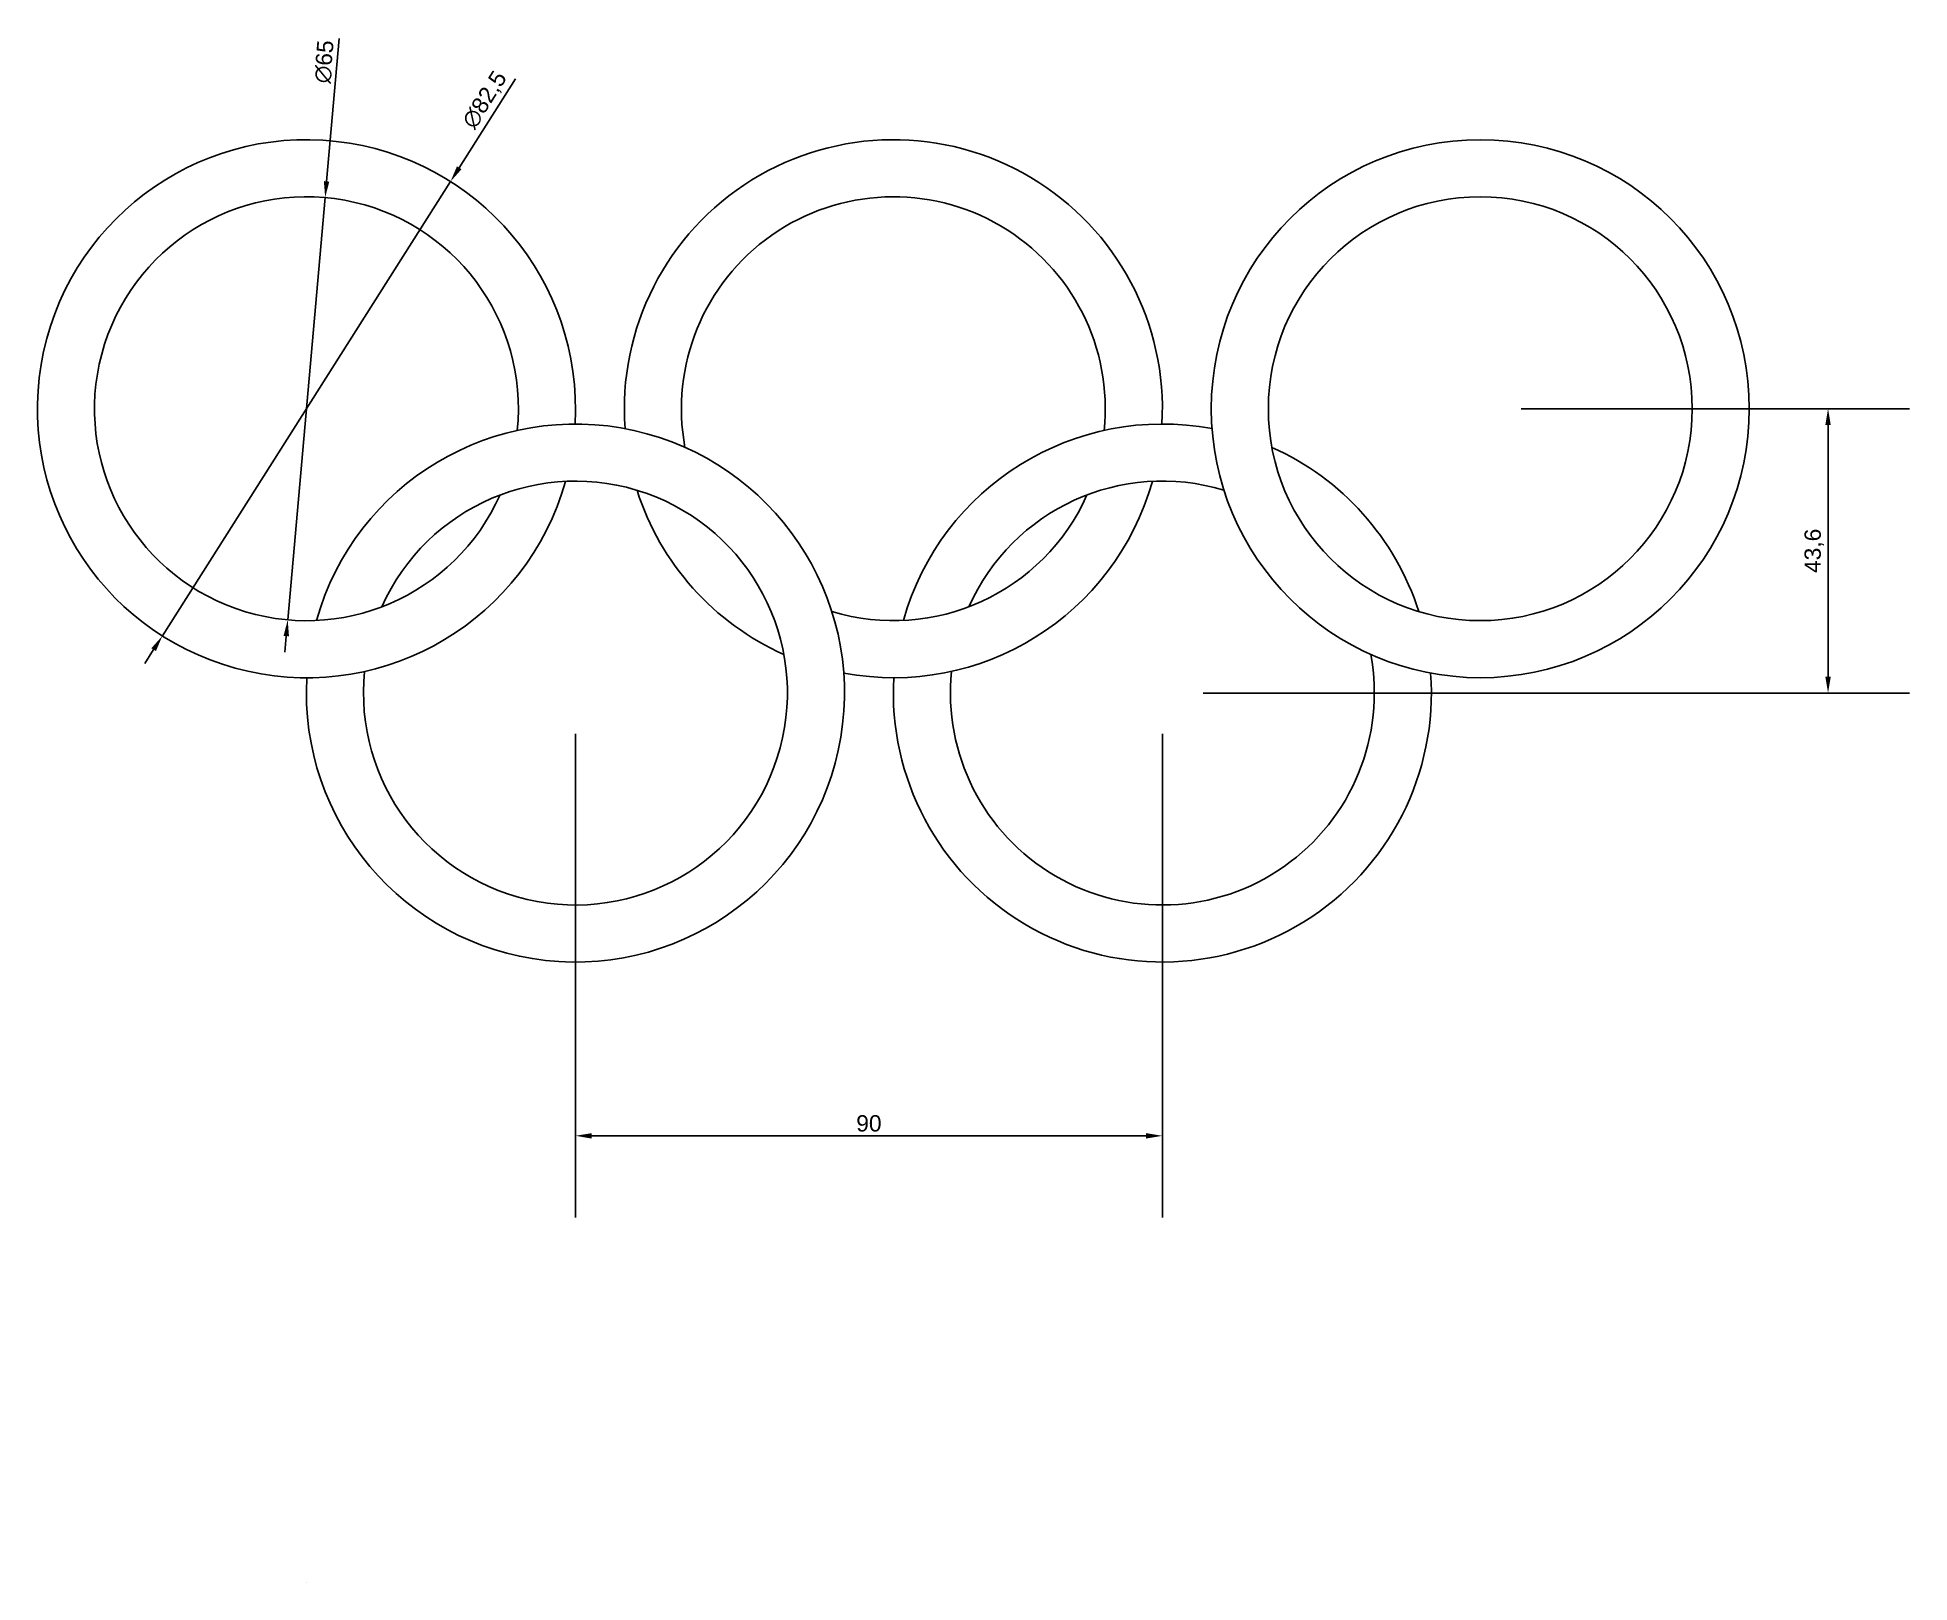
# Model space of a CAD drawing. Header units: millimetres. Extents: x 955 to 1242, y 1749 to 1986.
import ezdxf

# ---------------------------------------------------------------- set-up
doc = ezdxf.new("R2010")
doc.units = ezdxf.units.MM
doc.layers.add('cotas', color=252, linetype='Continuous')
doc.styles.get("Standard").update_dxf_attribs({"font": 'ARIAL.TTF'})
doc.dimstyles.new('ISO-25', dxfattribs={"dimtxt": 2.5, "dimasz": 2.5, "dimexe": 12.5, "dimexo": 6.25, "dimtad": 1, "dimtxsty": 'Standard', "dimcen": 2.5, "dimadec": 0, "dimazin": 0, "dimtfac": 1, "dimtmove": 0, "dimatfit": 3, "dimfxl": 1, "dimarcsym": 0})

# ---------------------------------------------------------------- blocks, each defined once
blk = doc.blocks.new('*D8')
at = {"layer": 'cotas', "color": 0, "lineweight": -2}
for p, q in [((1027.94, 1979.33), (1019.3, 1965.71)), ((973.78, 1893.93), (1017.96, 1963.6)), ((972.44, 1891.82), (971.1, 1889.71))]:
    blk.add_line(p, q, dxfattribs=at)
at = {"layer": 'cotas', "color": 0}
for points in [[(1018.95, 1965.94), (1019.65, 1965.49), (1017.96, 1963.6)], [(972.09, 1892.04), (972.79, 1891.6), (973.78, 1893.93)]]:
    blk.add_solid(points, dxfattribs=at)
at = {"layer": 'Defpoints', "color": 0}
for p in [(1017.96, 1963.6), (973.78, 1893.93)]:
    blk.add_point(p, dxfattribs=at)
at = {"layer": 'cotas', "color": 0, "insert": (1023.3, 1976.07), "char_height": 2.5, "attachment_point": 5, "rotation": 57.6195}
blk.add_mtext('∅82,5', dxfattribs=at)
blk = doc.blocks.new('*D9')
at = {"layer": 'cotas', "color": 0, "lineweight": -2}
for p, q in [((1000.9, 1985.56), (998.96, 1963.63)), ((993, 1896.39), (998.74, 1961.14)), ((992.78, 1893.9), (992.56, 1891.41))]:
    blk.add_line(p, q, dxfattribs=at)
at = {"layer": 'cotas', "color": 0}
for points in [[(998.54, 1963.67), (999.37, 1963.59), (998.74, 1961.14)], [(992.36, 1893.94), (993.19, 1893.87), (993, 1896.39)]]:
    blk.add_solid(points, dxfattribs=at)
at = {"layer": 'Defpoints', "color": 0}
for p in [(998.74, 1961.14), (993, 1896.39)]:
    blk.add_point(p, dxfattribs=at)
at = {"layer": 'cotas', "color": 0, "insert": (998.6, 1981.97), "char_height": 2.5, "attachment_point": 5, "rotation": 84.9363}
blk.add_mtext('∅65', dxfattribs=at)
blk = doc.blocks.new('*D10')
at = {"layer": 'cotas', "color": 0, "lineweight": -2}
for p, q in [((1037.12, 1878.92), (1037.12, 1804.77)), ((1127.12, 1878.92), (1127.12, 1804.77)), ((1039.62, 1817.27), (1124.62, 1817.27))]:
    blk.add_line(p, q, dxfattribs=at)
at = {"layer": 'cotas', "color": 0}
for points in [[(1039.62, 1817.68), (1039.62, 1816.85), (1037.12, 1817.27)], [(1124.62, 1817.68), (1124.62, 1816.85), (1127.12, 1817.27)]]:
    blk.add_solid(points, dxfattribs=at)
at = {"layer": 'Defpoints', "color": 0}
for p in [(1037.12, 1885.17), (1127.12, 1885.17), (1127.12, 1817.27)]:
    blk.add_point(p, dxfattribs=at)
at = {"layer": 'cotas', "color": 0, "insert": (1082.12, 1819.17), "char_height": 2.5, "attachment_point": 5}
blk.add_mtext('90', dxfattribs=at)
blk = doc.blocks.new('*D11')
at = {"layer": 'cotas', "color": 0, "lineweight": -2}
for p, q in [((1182.12, 1928.77), (1241.7, 1928.77)), ((1229.2, 1887.67), (1229.2, 1926.27)), ((1133.37, 1885.17), (1241.7, 1885.17))]:
    blk.add_line(p, q, dxfattribs=at)
at = {"layer": 'cotas', "color": 0}
for points in [[(1228.78, 1926.27), (1229.61, 1926.27), (1229.2, 1928.77)], [(1228.78, 1887.67), (1229.61, 1887.67), (1229.2, 1885.17)]]:
    blk.add_solid(points, dxfattribs=at)
at = {"layer": 'Defpoints', "color": 0}
for p in [(1175.87, 1928.77), (1229.2, 1928.77), (1127.12, 1885.17)]:
    blk.add_point(p, dxfattribs=at)
at = {"layer": 'cotas', "color": 0, "insert": (1227.07, 1906.97), "char_height": 2.5, "attachment_point": 5, "rotation": 90}
blk.add_mtext('43,6', dxfattribs=at)

msp = doc.modelspace()

# ---------------------------------------------------------------- linework, layer by layer
msp.add_line((995.869, 1748.766), (995.869, 1748.766))
msp.add_line((995.869, 1748.766), (995.869, 1748.766))
msp.add_line((995.869, 1748.766), (995.869, 1748.766))
msp.add_line((995.869, 1748.766), (995.869, 1748.766))
for radius in [41.25, 32.5]:
    msp.add_circle((1175.869, 1928.766), radius)
for centre, radius, start, end in [((995.869, 1928.766), 41.25, 356.73423, 344.33795), ((1085.869, 1928.766), 41.25, 356.73423, 184.25222), ((995.869, 1928.766), 32.5, 354.12618, 335.98552), ((1085.869, 1928.766), 32.5, 354.12618, 190.50142), ((1037.119, 1885.166), 41.25, 176.73423, 164.33795), ((1127.119, 1885.166), 41.25, 79.36389, 164.33795), ((1127.119, 1885.166), 41.25, 17.64115, 65.97495), ((1037.119, 1885.166), 32.5, 174.12618, 155.98552), ((1085.869, 1928.766), 41.25, 197.64115, 245.97495), ((1085.869, 1928.766), 32.5, 253.11468, 335.98552), ((1085.869, 1928.766), 41.25, 259.36389, 344.33795), ((1127.119, 1885.166), 32.5, 73.11468, 155.98552), ((1127.119, 1885.166), 32.5, 174.12618, 10.50142), ((1127.119, 1885.166), 41.25, 176.73423, 4.25222)]:
    msp.add_arc(centre, radius, start, end)

# ---------------------------------------------------------------- dimensions: what is measured, and where the dimension line sits
at = {"layer": 'cotas'}
for p1, p2, picture, middle in [((993, 1896.393), (998.738, 1961.139), '*D9', (1000.568, 1981.795)), ((973.778, 1893.93), (1017.96, 1963.602), '*D8', (1025.129, 1974.907))]:
    dim = msp.add_diameter_dim_2p(p1=p1, p2=p2, dimstyle='ISO-25', dxfattribs=at)
    dim.commit()
    dim.dimension.update_dxf_attribs({"geometry": picture, "text_midpoint": middle, "dimtype": 163})
dim = msp.add_linear_dim(base=(1229.196, 1928.766), p1=(1127.119, 1885.166), p2=(1175.869, 1928.766), angle=90, dimstyle='ISO-25', dxfattribs=at)
dim.commit()
dim.dimension.update_dxf_attribs({"geometry": '*D11', "text_midpoint": (1227.068, 1906.966)})
dim = msp.add_linear_dim(base=(1127.119, 1817.268), p1=(1037.119, 1885.166), p2=(1127.119, 1885.166), dimstyle='ISO-25', dxfattribs=at)
dim.commit()
dim.dimension.update_dxf_attribs({"geometry": '*D10', "text_midpoint": (1082.119, 1819.169)})

doc.saveas('drawing.dxf')
